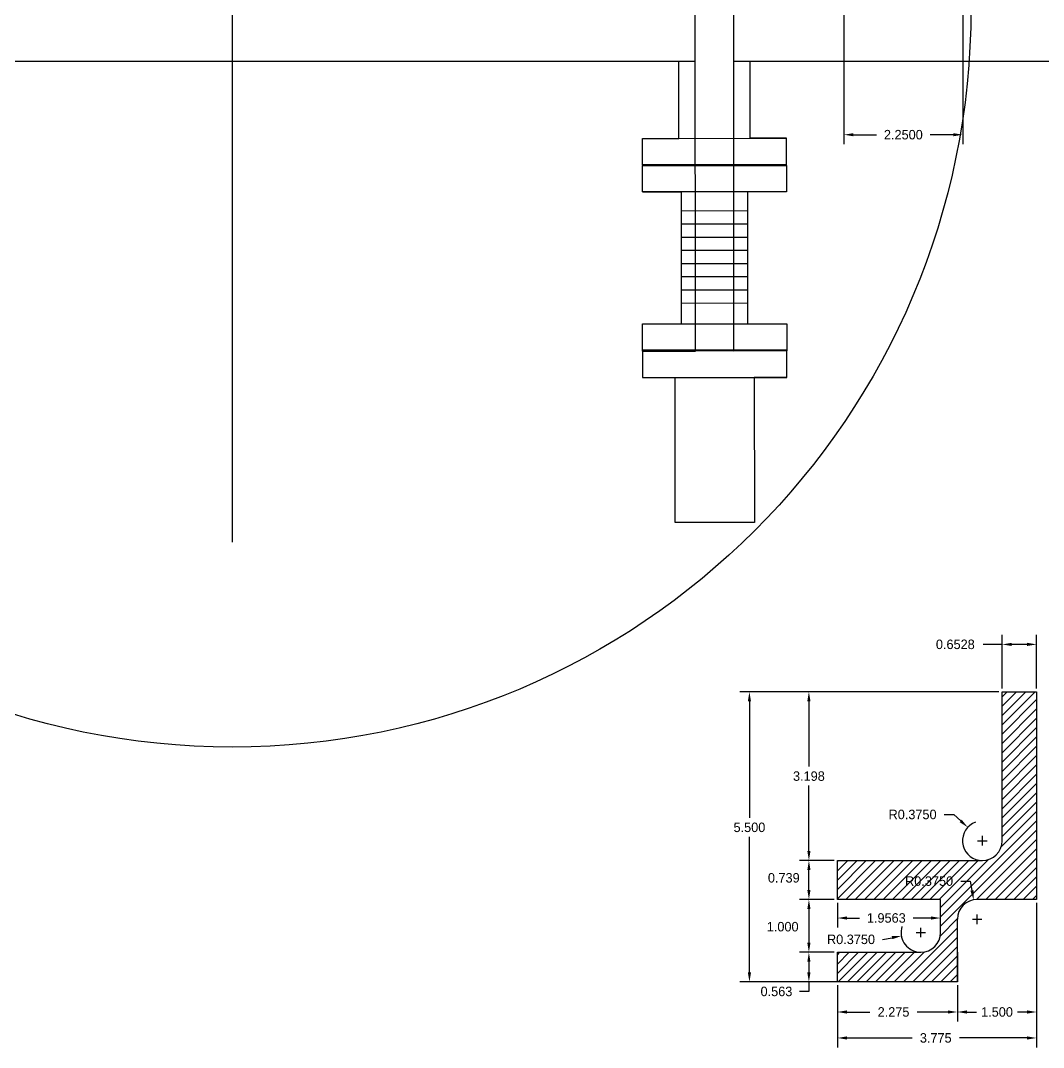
# Model space of a CAD drawing. Header units: inches. Extents: x -116 to 250, y -285 to 80.
# Drawn here: x -1.58 to 17.8, y -209.01 to -189.54 of the extents above; entities that cross this region are included whole.
import ezdxf

# ---------------------------------------------------------------- set-up
doc = ezdxf.new("R2010")
doc.units = ezdxf.units.IN
doc.header["$MEASUREMENT"] = 0
doc.layers.add('trajectories', color=3, linetype='Continuous')
doc.dimstyles.get("Standard").update_dxf_attribs({"dimtxt": 0.18, "dimasz": 0.18, "dimexe": 0.18, "dimexo": 0.0625, "dimgap": 0.09, "dimtad": 0, "dimtih": 1, "dimtoh": 1, "dimdec": 4, "dimzin": 0, "dimdsep": 46, "dimtxsty": 'Standard', "dimcen": 0.09, "dimadec": 0, "dimazin": 0, "dimtfac": 1, "dimtdec": 4, "dimtofl": 0, "dimtmove": 0, "dimatfit": 3, "dimfxl": 1, "dimtolj": 1, "dimtzin": 0, "dimarcsym": 0})

# ---------------------------------------------------------------- blocks, each defined once
blk = doc.blocks.new('*D128')
at = {"layer": 'Defpoints', "color": 0, "transparency": 16777216}
for p in [(14.023, -188.814), (16.273, -189.314), (16.273, -191.709)]:
    blk.add_point(p, dxfattribs=at)
at = {"layer": 'trajectories', "color": 0, "lineweight": -2, "transparency": 16777216}
for p, q in [((14.023, -188.877), (14.023, -191.889)), ((16.273, -189.377), (16.273, -191.889)), ((14.203, -191.709), (14.638, -191.709)), ((16.093, -191.709), (15.658, -191.709))]:
    blk.add_line(p, q, dxfattribs=at)
at = {"layer": 'trajectories', "color": 0, "transparency": 16777216}
for points in [[(14.203, -191.679), (14.203, -191.739), (14.023, -191.709)], [(16.093, -191.679), (16.093, -191.739), (16.273, -191.709)]]:
    blk.add_solid(points, dxfattribs=at)
at = {"layer": 'trajectories', "color": 0, "transparency": 16777216, "insert": (15.148, -191.709), "char_height": 0.18, "attachment_point": 5}
blk.add_mtext('\\A1;2.2500', dxfattribs=at)
blk = doc.blocks.new('*D130')
at = {"layer": 'Defpoints', "color": 0, "transparency": 16777216}
for p in [(13.898, -207.203), (13.358, -207.766), (13.898, -207.766)]:
    blk.add_point(p, dxfattribs=at)
at = {"layer": 'trajectories', "color": 0, "lineweight": -2, "transparency": 16777216}
for p, q in [((13.835, -207.203), (13.178, -207.203)), ((13.358, -207.383), (13.358, -207.586)), ((13.835, -207.766), (13.178, -207.766)), ((13.358, -207.766), (13.358, -207.946)), ((13.358, -207.946), (13.178, -207.946))]:
    blk.add_line(p, q, dxfattribs=at)
at = {"layer": 'trajectories', "color": 0, "transparency": 16777216}
for points in [[(13.328, -207.383), (13.388, -207.383), (13.358, -207.203)], [(13.328, -207.586), (13.388, -207.586), (13.358, -207.766)]]:
    blk.add_solid(points, dxfattribs=at)
at = {"layer": 'trajectories', "color": 0, "transparency": 16777216, "insert": (12.743, -207.946), "char_height": 0.18, "attachment_point": 5}
blk.add_mtext('\\A1;0.563', dxfattribs=at)
blk = doc.blocks.new('*D131')
at = {"layer": 'Defpoints', "color": 0, "transparency": 16777216}
for p in [(13.898, -206.203), (13.358, -207.203), (13.898, -207.203)]:
    blk.add_point(p, dxfattribs=at)
at = {"layer": 'trajectories', "color": 0, "lineweight": -2, "transparency": 16777216}
for p, q in [((13.835, -206.203), (13.178, -206.203)), ((13.358, -206.383), (13.358, -207.023)), ((13.835, -207.203), (13.178, -207.203))]:
    blk.add_line(p, q, dxfattribs=at)
at = {"layer": 'trajectories', "color": 0, "transparency": 16777216}
for points in [[(13.328, -206.383), (13.388, -206.383), (13.358, -206.203)], [(13.328, -207.023), (13.388, -207.023), (13.358, -207.203)]]:
    blk.add_solid(points, dxfattribs=at)
at = {"layer": 'trajectories', "color": 0, "transparency": 16777216, "insert": (12.861, -206.719), "char_height": 0.18, "attachment_point": 5}
blk.add_mtext('\\A1;1.000', dxfattribs=at)
blk = doc.blocks.new('*D132')
at = {"layer": 'Defpoints', "color": 0, "transparency": 16777216}
for p in [(13.358, -205.464), (13.898, -205.464), (13.898, -206.203)]:
    blk.add_point(p, dxfattribs=at)
at = {"layer": 'trajectories', "color": 0, "lineweight": -2, "transparency": 16777216}
for p, q in [((13.835, -205.464), (13.178, -205.464)), ((13.358, -206.023), (13.358, -205.644)), ((13.835, -206.203), (13.178, -206.203))]:
    blk.add_line(p, q, dxfattribs=at)
at = {"layer": 'trajectories', "color": 0, "transparency": 16777216}
for points in [[(13.328, -205.644), (13.388, -205.644), (13.358, -205.464)], [(13.328, -206.023), (13.388, -206.023), (13.358, -206.203)]]:
    blk.add_solid(points, dxfattribs=at)
at = {"layer": 'trajectories', "color": 0, "transparency": 16777216, "insert": (12.882, -205.793), "char_height": 0.18, "attachment_point": 5}
blk.add_mtext('\\A1;0.739', dxfattribs=at)
blk = doc.blocks.new('*D133')
at = {"layer": 'Defpoints', "color": 0, "transparency": 16777216}
for p in [(12.231, -202.266), (17.02, -202.266), (16.173, -207.766)]:
    blk.add_point(p, dxfattribs=at)
at = {"layer": 'trajectories', "color": 0, "lineweight": -2, "transparency": 16777216}
for p, q in [((16.957, -202.266), (12.051, -202.266)), ((12.231, -202.446), (12.231, -204.656)), ((12.231, -207.586), (12.231, -205.016)), ((16.11, -207.766), (12.051, -207.766))]:
    blk.add_line(p, q, dxfattribs=at)
at = {"layer": 'trajectories', "color": 0, "transparency": 16777216}
for points in [[(12.201, -202.446), (12.261, -202.446), (12.231, -202.266)], [(12.201, -207.586), (12.261, -207.586), (12.231, -207.766)]]:
    blk.add_solid(points, dxfattribs=at)
at = {"layer": 'trajectories', "color": 0, "transparency": 16777216, "insert": (12.231, -204.836), "char_height": 0.18, "attachment_point": 5}
blk.add_mtext('\\A1;5.500', dxfattribs=at)
blk = doc.blocks.new('*D134')
at = {"layer": 'Defpoints', "color": 0, "transparency": 16777216}
for p in [(13.358, -202.266), (17.02, -202.266), (13.898, -205.464)]:
    blk.add_point(p, dxfattribs=at)
at = {"layer": 'trajectories', "color": 0, "lineweight": -2, "transparency": 16777216}
for p, q in [((16.957, -202.266), (13.178, -202.266)), ((13.358, -202.446), (13.358, -203.685)), ((13.358, -205.284), (13.358, -204.045)), ((13.835, -205.464), (13.178, -205.464))]:
    blk.add_line(p, q, dxfattribs=at)
at = {"layer": 'trajectories', "color": 0, "transparency": 16777216}
for points in [[(13.328, -202.446), (13.388, -202.446), (13.358, -202.266)], [(13.328, -205.284), (13.388, -205.284), (13.358, -205.464)]]:
    blk.add_solid(points, dxfattribs=at)
at = {"layer": 'trajectories', "color": 0, "transparency": 16777216, "insert": (13.358, -203.865), "char_height": 0.18, "attachment_point": 5}
blk.add_mtext('\\A1;3.198', dxfattribs=at)
blk = doc.blocks.new('*D136')
at = {"layer": 'Defpoints', "color": 0, "transparency": 16777216}
for p in [(13.898, -207.766), (16.173, -207.766), (16.173, -208.335)]:
    blk.add_point(p, dxfattribs=at)
at = {"layer": 'trajectories', "color": 0, "lineweight": -2, "transparency": 16777216}
for p, q in [((13.898, -207.828), (13.898, -208.515)), ((16.173, -207.828), (16.173, -208.515)), ((14.078, -208.335), (14.512, -208.335)), ((15.993, -208.335), (15.412, -208.335))]:
    blk.add_line(p, q, dxfattribs=at)
at = {"layer": 'trajectories', "color": 0, "transparency": 16777216}
for points in [[(14.078, -208.305), (14.078, -208.365), (13.898, -208.335)], [(15.993, -208.305), (15.993, -208.365), (16.173, -208.335)]]:
    blk.add_solid(points, dxfattribs=at)
at = {"layer": 'trajectories', "color": 0, "transparency": 16777216, "insert": (14.962, -208.335), "char_height": 0.18, "attachment_point": 5}
blk.add_mtext('\\A1;2.275', dxfattribs=at)
blk = doc.blocks.new('*D137')
at = {"layer": 'Defpoints', "color": 0, "transparency": 16777216}
for p in [(17.673, -206.203), (16.173, -207.766), (17.673, -208.335)]:
    blk.add_point(p, dxfattribs=at)
at = {"layer": 'trajectories', "color": 0, "lineweight": -2, "transparency": 16777216}
for p, q in [((17.673, -206.266), (17.673, -208.515)), ((16.173, -207.828), (16.173, -208.515)), ((16.353, -208.335), (16.533, -208.335)), ((17.493, -208.335), (17.313, -208.335))]:
    blk.add_line(p, q, dxfattribs=at)
at = {"layer": 'trajectories', "color": 0, "transparency": 16777216}
for points in [[(16.353, -208.305), (16.353, -208.365), (16.173, -208.335)], [(17.493, -208.305), (17.493, -208.365), (17.673, -208.335)]]:
    blk.add_solid(points, dxfattribs=at)
at = {"layer": 'trajectories', "color": 0, "transparency": 16777216, "insert": (16.923, -208.335), "char_height": 0.18, "attachment_point": 5}
blk.add_mtext('\\A1;1.500', dxfattribs=at)
blk = doc.blocks.new('*D138')
at = {"layer": 'Defpoints', "color": 0, "transparency": 16777216}
for p in [(17.673, -206.203), (13.898, -207.766), (17.673, -208.827)]:
    blk.add_point(p, dxfattribs=at)
at = {"layer": 'trajectories', "color": 0, "lineweight": -2, "transparency": 16777216}
for p, q in [((17.673, -206.266), (17.673, -209.007)), ((13.898, -207.828), (13.898, -209.007)), ((14.078, -208.827), (15.312, -208.827)), ((17.493, -208.827), (16.212, -208.827))]:
    blk.add_line(p, q, dxfattribs=at)
at = {"layer": 'trajectories', "color": 0, "transparency": 16777216}
for points in [[(14.078, -208.797), (14.078, -208.857), (13.898, -208.827)], [(17.493, -208.797), (17.493, -208.857), (17.673, -208.827)]]:
    blk.add_solid(points, dxfattribs=at)
at = {"layer": 'trajectories', "color": 0, "transparency": 16777216, "insert": (15.762, -208.827), "char_height": 0.18, "attachment_point": 5}
blk.add_mtext('\\A1;3.775', dxfattribs=at)
blk = doc.blocks.new('*D139')
at = {"layer": 'Defpoints', "color": 0, "transparency": 16777216}
for p in [(17.673, -201.368), (17.02, -202.266), (17.673, -202.266)]:
    blk.add_point(p, dxfattribs=at)
at = {"layer": 'trajectories', "color": 0, "lineweight": -2, "transparency": 16777216}
for p, q in [((17.02, -202.203), (17.02, -201.188)), ((17.673, -202.203), (17.673, -201.188)), ((17.02, -201.368), (16.658, -201.368)), ((17.493, -201.368), (17.2, -201.368))]:
    blk.add_line(p, q, dxfattribs=at)
at = {"layer": 'trajectories', "color": 0, "transparency": 16777216}
for points in [[(17.2, -201.338), (17.2, -201.398), (17.02, -201.368)], [(17.493, -201.338), (17.493, -201.398), (17.673, -201.368)]]:
    blk.add_solid(points, dxfattribs=at)
at = {"layer": 'trajectories', "color": 0, "transparency": 16777216, "insert": (16.133, -201.368), "char_height": 0.18, "attachment_point": 5}
blk.add_mtext('\\A1;0.6528', dxfattribs=at)
blk = doc.blocks.new('*D140')
at = {"layer": 'Defpoints', "color": 0, "transparency": 16777216}
for p in [(16.368, -204.835), (16.645, -205.089)]:
    blk.add_point(p, dxfattribs=at)
at = {"layer": 'trajectories', "color": 0, "lineweight": -2, "transparency": 16777216}
for p, q in [((15.923, -204.592), (16.103, -204.592)), ((16.103, -204.592), (16.236, -204.714)), ((16.555, -205.089), (16.735, -205.089)), ((16.645, -205.179), (16.645, -204.999))]:
    blk.add_line(p, q, dxfattribs=at)
blk.add_arc((16.645, -205.089), 0.375, 110.0001, 260.4507, dxfattribs=at)
at = {"layer": 'trajectories', "color": 0, "transparency": 16777216}
blk.add_solid([(16.256, -204.692), (16.215, -204.736), (16.368, -204.835)], dxfattribs=at)
at = {"layer": 'trajectories', "color": 0, "transparency": 16777216, "insert": (15.323, -204.592), "char_height": 0.18, "attachment_point": 5}
blk.add_mtext('\\A1;R0.3750', dxfattribs=at)
blk = doc.blocks.new('*D141')
at = {"layer": 'Defpoints', "color": 0, "transparency": 16777216}
for p in [(15.479, -206.828), (15.11, -206.895)]:
    blk.add_point(p, dxfattribs=at)
at = {"layer": 'trajectories', "color": 0, "lineweight": -2, "transparency": 16777216}
for p, q in [((15.389, -206.828), (15.569, -206.828)), ((15.479, -206.918), (15.479, -206.738)), ((14.756, -206.959), (14.933, -206.927))]:
    blk.add_line(p, q, dxfattribs=at)
blk.add_arc((15.479, -206.828), 0.375, 162.7113, 260.4507, dxfattribs=at)
at = {"layer": 'trajectories', "color": 0, "transparency": 16777216}
blk.add_solid([(14.928, -206.897), (14.938, -206.956), (15.11, -206.895)], dxfattribs=at)
at = {"layer": 'trajectories', "color": 0, "transparency": 16777216, "insert": (14.156, -206.959), "char_height": 0.18, "attachment_point": 5}
blk.add_mtext('\\A1;R0.3750', dxfattribs=at)
blk = doc.blocks.new('*D142')
at = {"layer": 'Defpoints', "color": 0, "transparency": 16777216}
for p in [(16.48, -206.209), (16.548, -206.578)]:
    blk.add_point(p, dxfattribs=at)
at = {"layer": 'trajectories', "color": 0, "lineweight": -2, "transparency": 16777216}
for p, q in [((16.236, -205.855), (16.416, -205.855)), ((16.416, -205.855), (16.448, -206.032)), ((16.548, -206.668), (16.548, -206.488)), ((16.458, -206.578), (16.638, -206.578))]:
    blk.add_line(p, q, dxfattribs=at)
at = {"layer": 'trajectories', "color": 0, "transparency": 16777216}
blk.add_solid([(16.478, -206.027), (16.419, -206.038), (16.48, -206.209)], dxfattribs=at)
at = {"layer": 'trajectories', "color": 0, "transparency": 16777216, "insert": (15.636, -205.855), "char_height": 0.18, "attachment_point": 5}
blk.add_mtext('\\A1;R0.3750', dxfattribs=at)
blk = doc.blocks.new('*D148')
at = {"layer": 'Defpoints', "color": 0, "transparency": 16777216}
for p in [(13.898, -206.203), (15.854, -206.554), (15.854, -206.828)]:
    blk.add_point(p, dxfattribs=at)
at = {"layer": 'trajectories', "color": 0, "lineweight": -2, "transparency": 16777216}
for p, q in [((13.898, -206.266), (13.898, -206.734)), ((15.854, -206.766), (15.854, -206.374)), ((14.078, -206.554), (14.315, -206.554)), ((15.674, -206.554), (15.335, -206.554))]:
    blk.add_line(p, q, dxfattribs=at)
at = {"layer": 'trajectories', "color": 0, "transparency": 16777216}
for points in [[(14.078, -206.524), (14.078, -206.584), (13.898, -206.554)], [(15.674, -206.524), (15.674, -206.584), (15.854, -206.554)]]:
    blk.add_solid(points, dxfattribs=at)
at = {"layer": 'trajectories', "color": 0, "transparency": 16777216, "insert": (14.825, -206.554), "char_height": 0.18, "attachment_point": 5}
blk.add_mtext('\\A1;1.9563', dxfattribs=at)

msp = doc.modelspace()

# ---------------------------------------------------------------- hatches: boundary and pattern name
at = {"layer": 'trajectories'}
h = msp.add_hatch(dxfattribs=at)
h.set_pattern_fill('ANSI31', color=256)
h.paths.add_polyline_path([(17.67276, -202.26574), (17.01996, -202.26574), (17.01996, -205.08874, -0.41421356), (16.64496, -205.46374), (13.8978, -205.46374), (13.8978, -206.20324), (15.85409, -206.20324), (15.85409, -206.57824), (15.85409, -206.82824, -0.41421356), (15.47909, -207.20324), (13.8978, -207.20324), (13.8978, -207.76574), (16.17284, -207.76574), (16.17284, -207.20324), (16.17284, -206.57824, -0.41421356), (16.54784, -206.20324), (17.67276, -206.20324)])
h.paths.add_polyline_path([(15.0807, -205.99021), (16.1907, -205.99021), (16.1907, -205.72021), (15.0807, -205.72021)], flags=24)

# ---------------------------------------------------------------- linework, layer by layer
for p, q in [((2.4291, -183.8705), (2.4291, -199.433)), ((11.20719, -195.80811), (11.20233, -188.7143)), ((11.93719, -195.8076), (11.93233, -188.7143)), ((-6.3409, -190.31425), (11.20343, -190.31425)), ((10.89189, -191.77708), (10.89094, -190.30838)), ((11.93343, -190.31425), (18.4291, -190.31425)), ((12.24689, -191.77614), (12.24594, -190.30744)), ((10.20439, -191.77755), (12.93439, -191.77566)), ((10.20439, -191.77755), (10.89189, -191.77708)), ((10.20474, -192.27755), (10.20439, -191.77755)), ((12.93439, -191.77566), (12.24689, -191.77614)), ((12.93474, -192.27566), (12.93439, -191.77566)), ((12.93474, -192.27566), (10.20474, -192.27755)), ((10.20474, -192.27755), (10.20475, -192.29318)), ((12.93475, -192.29128), (12.93474, -192.27566)), ((10.20475, -192.29318), (12.93475, -192.29128)), ((10.2051, -192.79318), (10.20475, -192.29318)), ((12.93475, -192.29128), (12.9351, -192.79128)), ((12.9351, -192.79128), (10.2051, -192.79318)), ((10.2051, -192.79318), (10.9451, -192.79267)), ((10.94684, -195.29266), (10.9451, -192.79267)), ((12.9351, -192.79128), (12.1951, -192.7918)), ((12.1951, -192.7918), (12.19684, -195.2918)), ((12.19535, -193.15348), (10.94535, -193.15435)), ((12.19535, -193.15348), (10.94535, -193.15435)), ((12.19552, -193.40348), (10.94552, -193.40435)), ((12.1957, -193.65348), (10.9457, -193.65435)), ((12.19587, -193.90348), (10.94587, -193.90435)), ((12.19604, -194.15348), (10.94604, -194.15435)), ((12.19622, -194.40348), (10.94622, -194.40435)), ((12.19622, -194.40348), (10.94622, -194.40435)), ((12.19639, -194.65348), (10.94639, -194.65435)), ((12.19639, -194.65348), (10.94639, -194.65435)), ((12.19657, -194.90348), (10.94657, -194.90435)), ((10.20684, -195.29318), (10.94684, -195.29266)), ((10.20718, -195.79318), (10.20684, -195.29318)), ((10.94684, -195.29266), (12.19684, -195.2918)), ((12.19684, -195.2918), (12.93683, -195.29128)), ((12.93683, -195.29128), (12.93718, -195.79128)), ((12.93718, -195.79128), (10.20718, -195.79318)), ((10.20719, -195.8088), (10.20718, -195.79318)), ((12.93719, -195.80691), (10.20719, -195.8088)), ((10.20719, -195.8088), (11.20719, -195.80811)), ((10.20719, -195.8088), (10.20754, -196.3088)), ((12.93719, -195.80691), (11.93719, -195.8076)), ((12.93718, -195.79128), (12.93719, -195.80691)), ((12.93754, -196.30691), (12.93719, -195.80691)), ((10.20754, -196.3088), (12.93754, -196.30691)), ((10.20754, -196.3088), (10.82254, -196.30838)), ((10.82445, -199.05838), (10.82254, -196.30838)), ((12.93754, -196.30691), (12.32254, -196.30733)), ((12.32254, -196.30733), (12.32445, -199.05733)), ((12.32445, -199.05733), (10.82445, -199.05838))]:
    msp.add_line(p, q)
msp.add_circle((2.4291, -189.31425), 14)
for p, q in [((17.01996, -205.08874), (17.01996, -202.26574)), ((17.01996, -202.26574), (17.67276, -202.26574)), ((15.85409, -206.82824), (15.85409, -206.20324)), ((15.85409, -206.57824), (15.85409, -206.20324)), ((16.17284, -207.76574), (16.17284, -206.57824))]:
    msp.add_line(p, q, dxfattribs=at)
for points in [[(17.67276, -202.26574), (17.67276, -206.20324), (16.54784, -206.20324)], [(15.85409, -206.20324), (13.8978, -206.20324), (13.8978, -205.46374), (16.64496, -205.46374)], [(16.17284, -207.20324), (16.17284, -207.76574), (13.8978, -207.76574), (13.8978, -207.20324), (15.47909, -207.20324)]]:
    msp.add_lwpolyline(points, dxfattribs=at)
for centre, start, end in [((16.64496, -205.08874), 270, 0), ((16.54784, -206.57824), 90, 180), ((15.47909, -206.82824), 270, 0)]:
    msp.add_arc(centre, 0.375, start, end, dxfattribs=at)

# ---------------------------------------------------------------- dimensions: what is measured, and where the dimension line sits
dim = msp.add_linear_dim(base=(16.27284, -191.70873), p1=(14.0228, -188.81425), p2=(16.27284, -189.31425), dimstyle='Standard', dxfattribs=at)
dim.commit()
dim.dimension.update_dxf_attribs({"geometry": '*D128', "text_midpoint": (15.14782, -191.70873)})
for base, p1, p2, picture, middle in [((17.67276, -201.36848), (17.01996, -202.26574), (17.67276, -202.26574), '*D139', (16.13318, -201.36848)), ((15.85409, -206.55428), (13.8978, -206.20324), (15.85409, -206.82824), '*D148', (14.82453, -206.55428))]:
    dim = msp.add_linear_dim(base=base, p1=p1, p2=p2, dimstyle='Standard', dxfattribs=at)
    dim.commit()
    dim.dimension.update_dxf_attribs({"geometry": picture, "text_midpoint": middle, "dimtype": 160})
for base, p1, p2, override, picture, middle in [((12.23126, -202.26574), (16.17284, -207.76574), (17.01996, -202.26574), {"dimdec": 3}, '*D133', (12.23126, -204.83613)), ((13.358362, -205.46374), (13.897801, -206.203236), (13.897801, -205.46374), {"dimdec": 3, "dimtmove": 2}, '*D132', (12.882274, -205.793384)), ((13.35836, -207.20324), (13.8978, -206.20324), (13.8978, -207.20324), {"dimdec": 3, "dimtmove": 2}, '*D131', (12.86138, -206.71864))]:
    dim = msp.add_linear_dim(base=base, p1=p1, p2=p2, angle=90, dimstyle='Standard', override=override, dxfattribs=at)
    dim.commit()
    dim.dimension.update_dxf_attribs({"geometry": picture, "text_midpoint": middle, "dimtype": 160})
for base, p1, p2, picture, middle in [((13.35836, -202.26574), (13.8978, -205.46374), (17.01996, -202.26574), '*D134', (13.35836, -203.86474)), ((13.3583617707, -207.7657362827), (13.8978009805, -207.2032362827), (13.8978009805, -207.7657362827), '*D130', (12.7433617707, -207.9457362827))]:
    dim = msp.add_linear_dim(base=base, p1=p1, p2=p2, angle=90, dimstyle='Standard', override={"dimdec": 3}, dxfattribs=at)
    dim.commit()
    dim.dimension.update_dxf_attribs({"geometry": picture, "text_midpoint": middle})
for center, mpoint, picture, middle in [((16.64496, -205.08874), (16.36847, -204.8354), '*D140', (15.32304, -204.5922)), ((16.54784, -206.57824), (16.48042, -206.20935), '*D142', (15.6357, -205.85521)), ((15.47909, -206.82824), (15.11003, -206.89473), '*D141', (14.15574, -206.95856))]:
    dim = msp.add_radius_dim(center=center, mpoint=mpoint, dimstyle='Standard', dxfattribs=at)
    dim.commit()
    dim.dimension.update_dxf_attribs({"geometry": picture, "text_midpoint": middle})
for base, p2, picture, middle in [((17.67276, -208.82688), (17.67276, -206.20324), '*D138', (15.76195, -208.82688)), ((16.17284, -208.33491), (16.17284, -207.76574), '*D136', (14.96179, -208.33491))]:
    dim = msp.add_linear_dim(base=base, p1=(13.8978, -207.76574), p2=p2, dimstyle='Standard', override={"dimdec": 3}, dxfattribs=at)
    dim.commit()
    dim.dimension.update_dxf_attribs({"geometry": picture, "text_midpoint": middle, "dimtype": 160})
dim = msp.add_linear_dim(base=(17.67276, -208.33491), p1=(16.17284, -207.76574), p2=(17.67276, -206.20324), dimstyle='Standard', override={"dimdec": 3}, dxfattribs=at)
dim.commit()
dim.dimension.update_dxf_attribs({"geometry": '*D137', "text_midpoint": (16.9228, -208.33491)})

doc.saveas('drawing.dxf')
